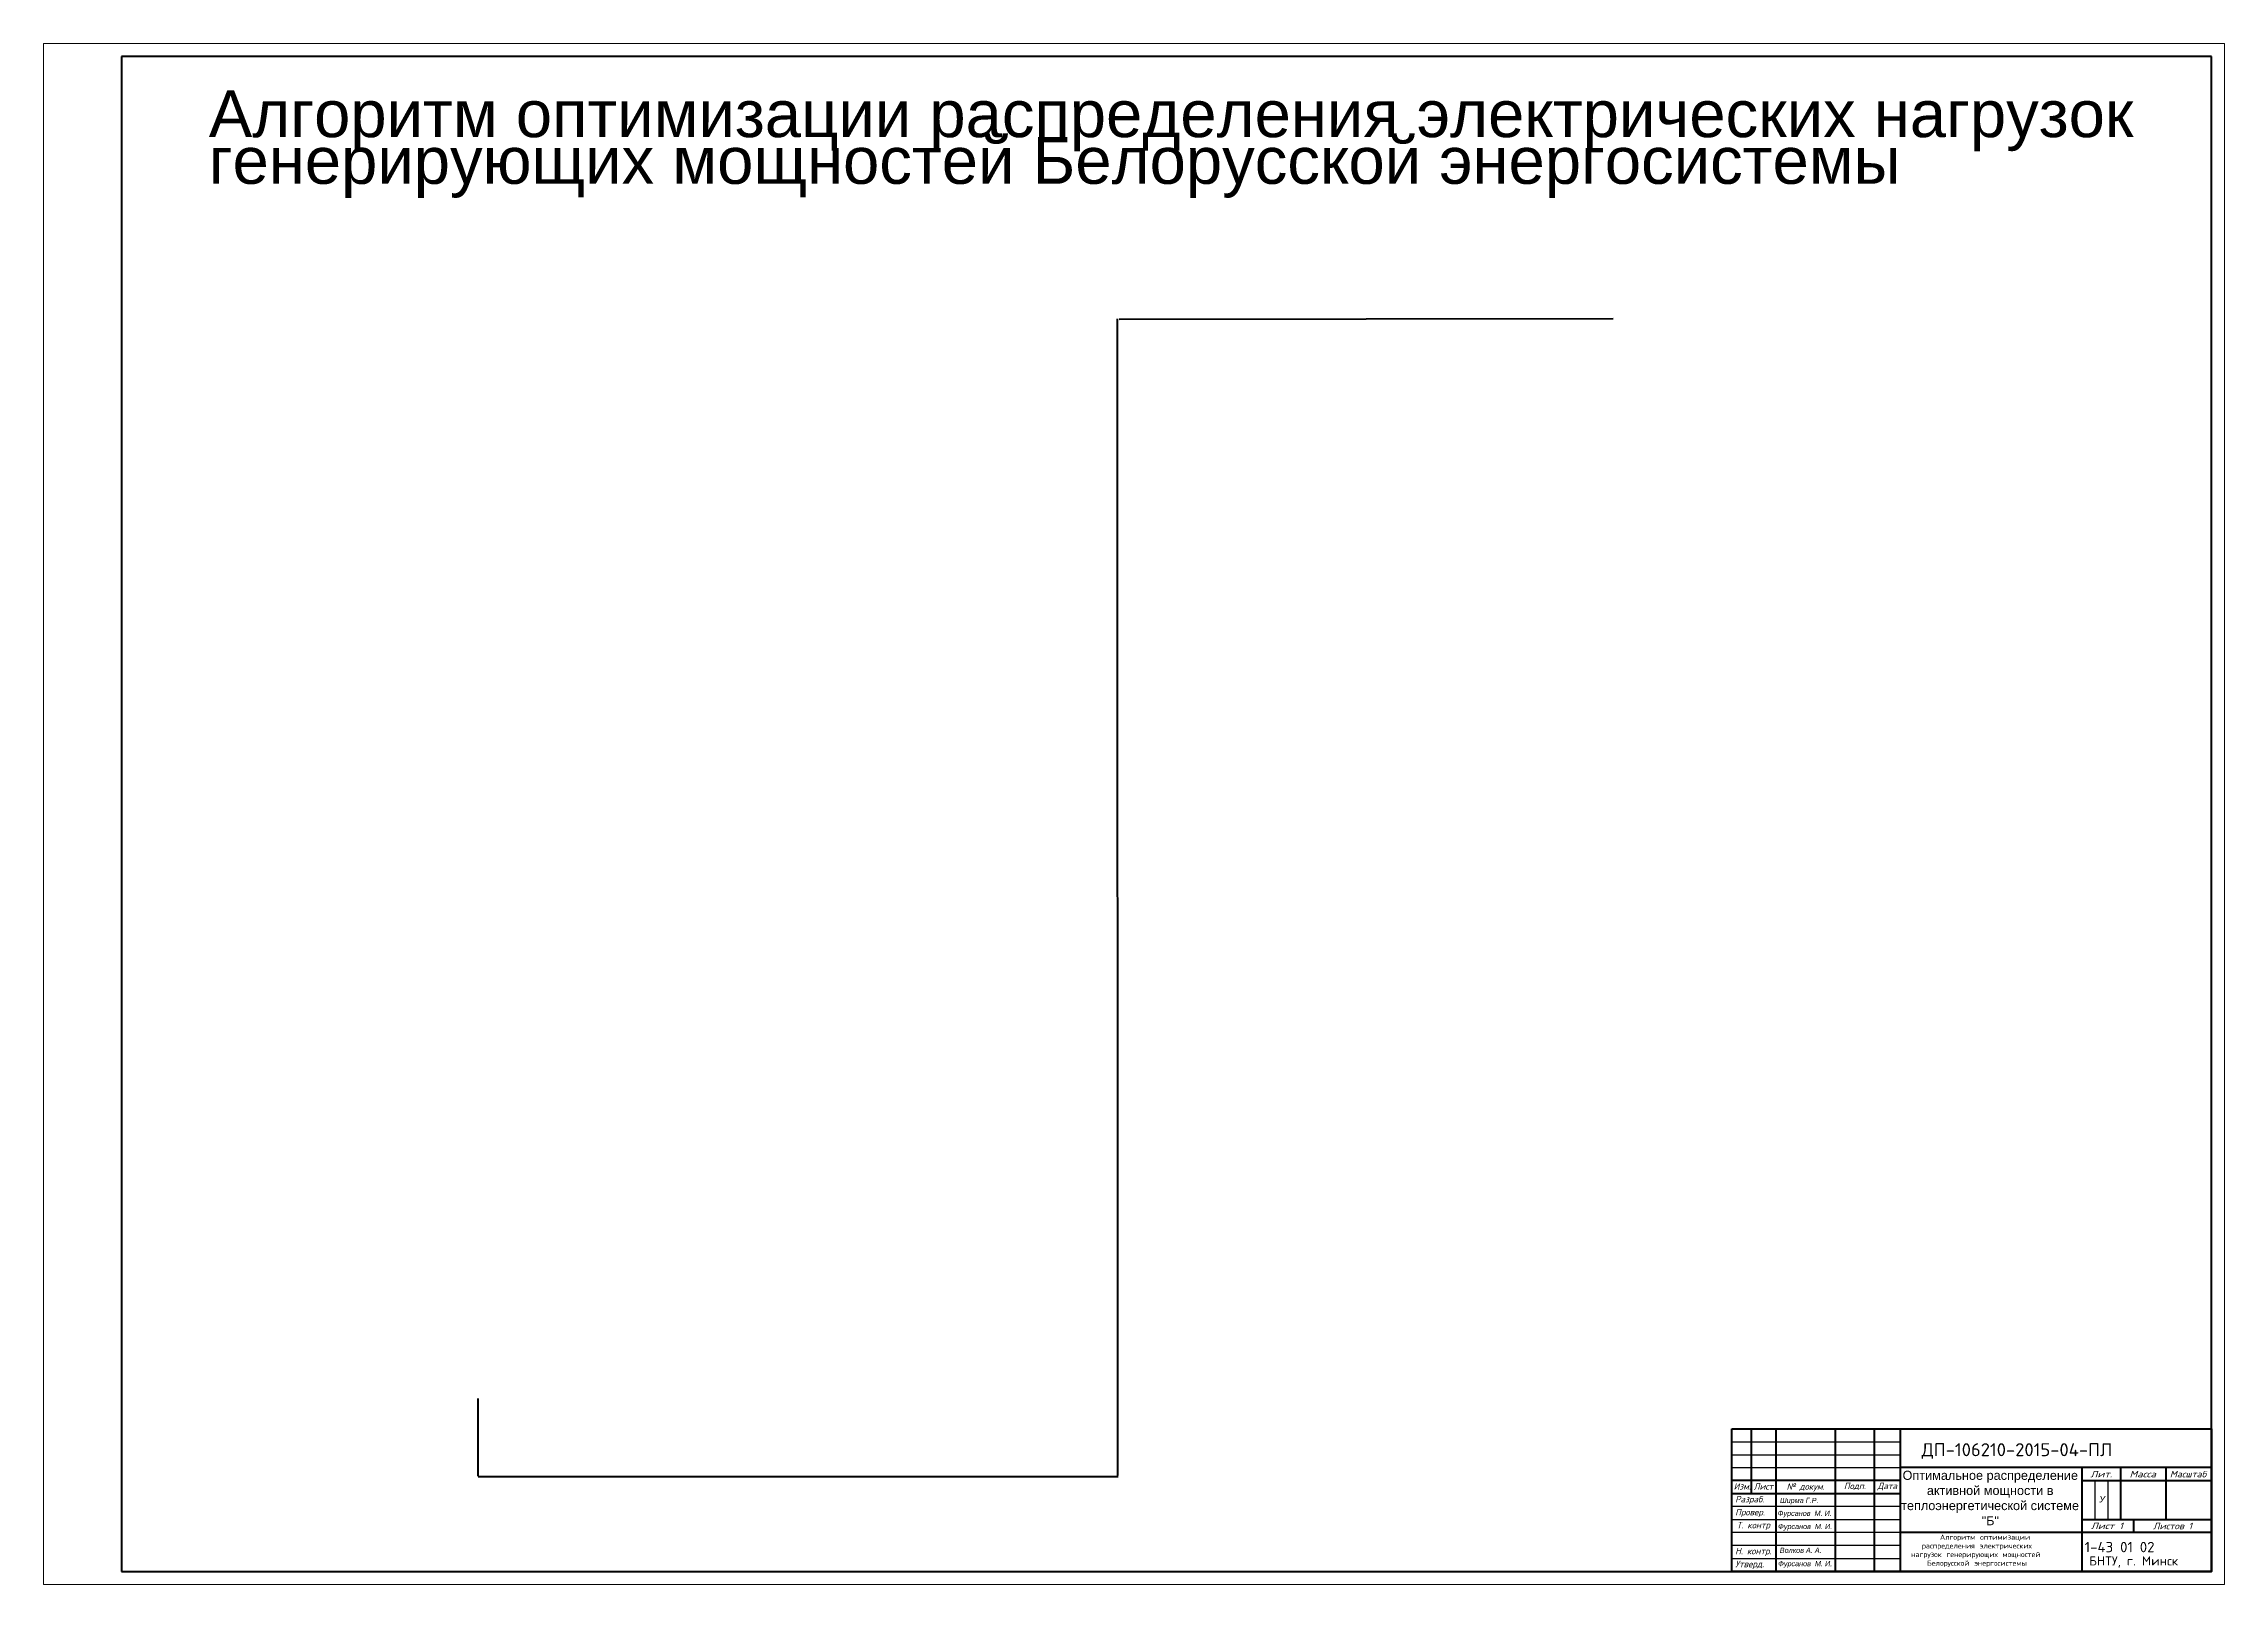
# Model space of a CAD drawing. Header units: millimetres. Extents: x 31864 to 38981, y -7739 to -6115.
# Drawn here: x 35329 to 36170, y -7739 to -7145 of the extents above; entities that cross this region are included whole.
import ezdxf

# ---------------------------------------------------------------- set-up
doc = ezdxf.new("R2010")
doc.units = ezdxf.units.MM
doc.layers.add('6', color=5, linetype='Continuous')
doc.layers.add('Рамка&Осн.надпись', color=7, linetype='Continuous')
doc.styles.get("Standard").update_dxf_attribs({"font": 'txt.shx', "height": 25})
doc.styles.add('Standart', font='txt.shx', dxfattribs={"width": 0.75, "height": 2.5})
doc.styles.add('STYLE1', font='romans.shx')

msp = doc.modelspace()

# ---------------------------------------------------------------- linework, layer by layer
at = {"lineweight": 9}
for p, q in [((36169.98, -7145.15), (35328.98, -7145.15)), ((35328.98, -7145.15), (35328.98, -7739.15)), ((36169.98, -7739.15), (36169.98, -7145.15)), ((35328.98, -7739.15), (36169.98, -7739.15))]:
    msp.add_line(p, q, dxfattribs=at)
at = {"lineweight": 100}
for p, q in [((36164.98, -7150.15), (35358.98, -7150.15)), ((36164.98, -7734.15), (36164.98, -7150.15)), ((35987.51, -7679.15), (35987.51, -7704.15)), ((36164.98, -7694.15), (36044.98, -7694.15)), ((36164.98, -7719.15), (36044.98, -7719.15)), ((36134.98, -7714.15), (36134.98, -7719.15)), ((35358.98, -7734.18), (36164.98, -7734.15))]:
    msp.add_line(p, q, dxfattribs=at)
at = {"lineweight": 100, "ltscale": 0.3}
msp.add_line((35358.98, -7150.15), (35358.98, -7734.18), dxfattribs=at)
at = {"lineweight": 30}
for p, q in [((35979.98, -7694.15), (36044.98, -7694.15)), ((36119.98, -7699.15), (36119.98, -7714.15)), ((36124.98, -7699.15), (36124.98, -7714.15)), ((36044.98, -7719.15), (35979.98, -7719.15))]:
    msp.add_line(p, q, dxfattribs=at)
msp.add_line((36120, -7699.15), (36125.12, -7699.15))
at = {"lineweight": 100}
for points in [[(35979.98, -7679.15), (36164.98, -7679.15), (36164.98, -7734.15), (35979.98, -7734.15), (35979.98, -7679.15)], [(35996.98, -7679.15), (35996.98, -7734.15)], [(36019.98, -7734.15), (36019.98, -7679.15)], [(36034.98, -7679.15), (36034.98, -7734.15)], [(36044.98, -7679.15), (36044.98, -7734.15)], [(36114.98, -7694.15), (36114.98, -7734.15)], [(36129.98, -7694.15), (36129.98, -7714.15)], [(36147.48, -7714.15), (36147.48, -7694.15)], [(36044.98, -7699.15), (35979.98, -7699.15)], [(36114.98, -7699.15), (36164.98, -7699.15)], [(35979.98, -7704.15), (36045, -7704.15)], [(36114.98, -7714.15), (36164.98, -7714.15)]]:
    msp.add_lwpolyline(points, dxfattribs=at)
at = {"lineweight": 30}
for points in [[(35979.98, -7684.15), (36044.98, -7684.15)], [(35979.98, -7689.15), (36044.98, -7689.15)], [(36044.98, -7709.15), (35979.98, -7709.15)], [(35979.98, -7714.15), (36044.98, -7714.15)], [(36044.98, -7724.15), (35979.98, -7724.15), (35979.98, -7729.15), (36044.98, -7729.15)]]:
    msp.add_lwpolyline(points, dxfattribs=at)
at = {"layer": 'Рамка&Осн.надпись', "lineweight": 60}
for p, q in [((35743.19, -7697.23), (35743.15, -7251.19)), ((35743.7, -7251.43), (35934.29, -7251.18)), ((35496.54, -7697.49), (35496.51, -7667.45)), ((35496.52, -7697.51), (35743.36, -7697.51))]:
    msp.add_line(p, q, dxfattribs=at)

# ---------------------------------------------------------------- texts
at = {"insert": (35392.68, -7163.2), "char_height": 18, "attachment_point": 1, "line_spacing_factor": 0.6, "style": 'Standart'}
msp.add_mtext_dynamic_manual_height_columns('{\\fArial|b0|i0|c204|p34;\\W1;Алгоритм оптимизации распределения электрических нагрузок генерирующих мощностей Белорусской энергосистемы\\H2.5x; }', width=759.769, gutter_width=170.2, heights=[77.68], dxfattribs=at)
at = {"color": 7, "linetype": 'Continuous', "char_height": 2.5}
for s, insert, width, attachment_point in [('{\\fISOCPEUR|b0|i1|c204|p34;Изм.}', (35980.74, -7701.38), 6.6191, 4), ('{\\fISOCPEUR|b0|i1|c204|p34;Лист}', (35992.21, -7701.38), 10, 5), ('{\\fISOCPEUR|b0|i1|c204|p34;№ докум\\fISOCPEUR|b0|i1|c0|p34;.}', (36008.48, -7701.75), 23, 5), ('{\\fISOCPEUR|b0|i1|c204|p34;Подп.}', (36027.48, -7701.38), 15, 5), ('{\\fISOCPEUR|b0|i1|c204|p34;Дата}', (36039.98, -7701.45), 10, 5), ('{\\fISOCPEUR|b0|i1|c204|p34;\\W1.2;Лит.}', (36122.48, -7696.65), 15, 5), ('{\\fISOCPEUR|b0|i1|c204|p34;\\W1.2;Масса}', (36138.48, -7696.65), 17, 5), ('{\\fISOCPEUR|b0|i1|c204|p34;\\W1.1;Масштаб}', (36155.98, -7696.65), 18, 5), ('{\\fISOCPEUR|b0|i1|c204|p34;Разраб.}', (35981.32, -7706.65), 16.6191, 4), ('{\\fISOCPEUR|b0|i1|c204|p34;Провер.}', (35981.32, -7711.65), 16.6191, 4), ('{\\fArial|b0|i1|c204|p34;У}', (36121.73, -7705.06), 16.4217, 1), ('{\\fISOCPEUR|b0|i1|c204|p34;Т. контр}', (35981.92, -7716.65), 16.0186, 4), ('{\\fISOCPEUR|b0|i1|c204|p34;\\W1.2;Лист 1 \\W1;  }', (36124.66, -7716.61), 20, 5), ('{\\fISOCPEUR|b0|i1|c204|p34;\\W1.1;Листов 1    }', (36149.98, -7716.65), 30, 5), ('{\\fISOCPEUR|b0|i1|c204|p34;Н. контр.}', (35981.32, -7726.65), 16.6191, 4), ('{\\fISOCPEUR|b0|i1|c204|p34;Утверд.}', (35981.32, -7731.65), 16.6191, 4)]:
    msp.add_mtext(s, dxfattribs=dict(at, insert=insert, width=width, attachment_point=attachment_point))
at = {"style": 'Standart'}
for s, width, heights, insert, char_height, attachment_point in [('\\pi0.49831;{\\fArial|b0|i0|c204|p34;\\W1;Оптимальное распределение \\P\\pi9.8798;активной мощности в \\P\\pi-0.044839;теплоэнергетической системе \\P\\pi30.998;"Б"}', 68.2224, [22.93], (36045.38, -7716.36), 3.5, 7), ('\\pi11.203;{\\W1;Алгоритм оптимизации \\P\\pi4.2027;распределения электрических \\P\\pi0.036078;нагрузок генерирующих мощностей \\P\\pi6.2027;Белорусской энергосистемы}', 61.4055, [0], (36049.11, -7719.95), 2, 1)]:
    msp.add_mtext_dynamic_manual_height_columns(s, width=width, gutter_width=12.5, heights=heights, dxfattribs=dict(at, insert=insert, char_height=char_height, attachment_point=attachment_point))
at = {"linetype": 'Continuous', "char_height": 2, "attachment_point": 1}
for s, insert, width in [('{\\fArial|b0|i1|c204|p34;Фурсанов  М. И.}', (35997.72, -7710.75), 23.7688), ('{\\fArial|b0|i1|c204|p34;Ширма Г.Р.}', (35998.61, -7705.79), 19.7662), ('{\\fArial|b0|i1|c204|p34;Фурсанов  М. И.}', (35997.86, -7715.83), 23.7688), ('{\\fArial|b0|i1|c204|p34;Волков А. А.}', (35998.53, -7725.01), 23.7688), ('{\\fArial|b0|i1|c204|p34;Фурсанов  М. И.}', (35997.87, -7730.16), 23.7688)]:
    msp.add_mtext(s, dxfattribs=dict(at, insert=insert, width=width))
at = {"layer": '6', "color": 0, "style": 'STYLE1'}
for s, height, p in [('ДП-106210-2015-04-ПЛ', 5, (36053.22, -7689.74)), ('  1-43 01 02', 4, (36110.81, -7726.77)), ('БНТУ, г. Минск', 3.5, (36117.81, -7731.87))]:
    msp.add_text(s, height=height, dxfattribs=at).set_placement(p)

doc.saveas('drawing.dxf')
